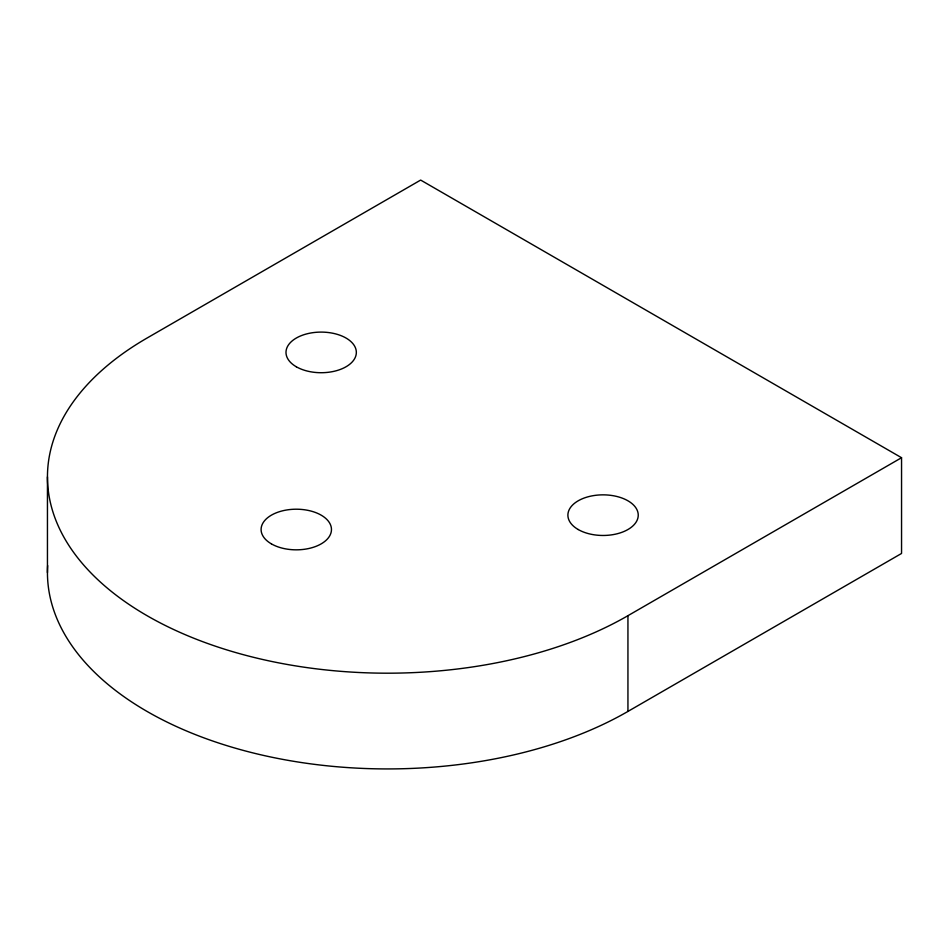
<?xml version="1.0" encoding="UTF-8"?>
<svg xmlns="http://www.w3.org/2000/svg" width="949" height="949" viewBox="0 0 949 949"><rect width="100%" height="100%" fill="white"/><g stroke="black" fill="none" stroke-linecap="round" stroke-linejoin="round"><path stroke-width="1.42" d="M901.55 457.715L420.656 180.073L147.048 338.046A340.039 196.324 0 0 0 147.048 615.687A340.039 196.324 0 0 0 627.941 615.687L901.55 457.715L901.55 553.457L627.941 711.418A340.039 196.324 0 0 1 251.782 752.616A340.039 196.324 0 0 1 47.664 565.592M627.941 615.687L627.941 711.418M47.45 476.861L47.45 572.603M296.29 366.765A35.172 20.309 0 0 0 355.14 357.666A35.172 20.309 0 0 0 312.055 332.791A35.172 20.309 0 0 0 296.29 366.765M578.19 529.518A35.172 20.309 0 0 0 637.04 520.42A35.172 20.309 0 0 0 593.955 495.544A35.172 20.309 0 0 0 578.19 529.518M271.414 543.884A35.172 20.309 0 0 0 330.264 534.773A35.172 20.309 0 0 0 287.179 509.898A35.172 20.309 0 0 0 271.414 543.884"/></g></svg>
